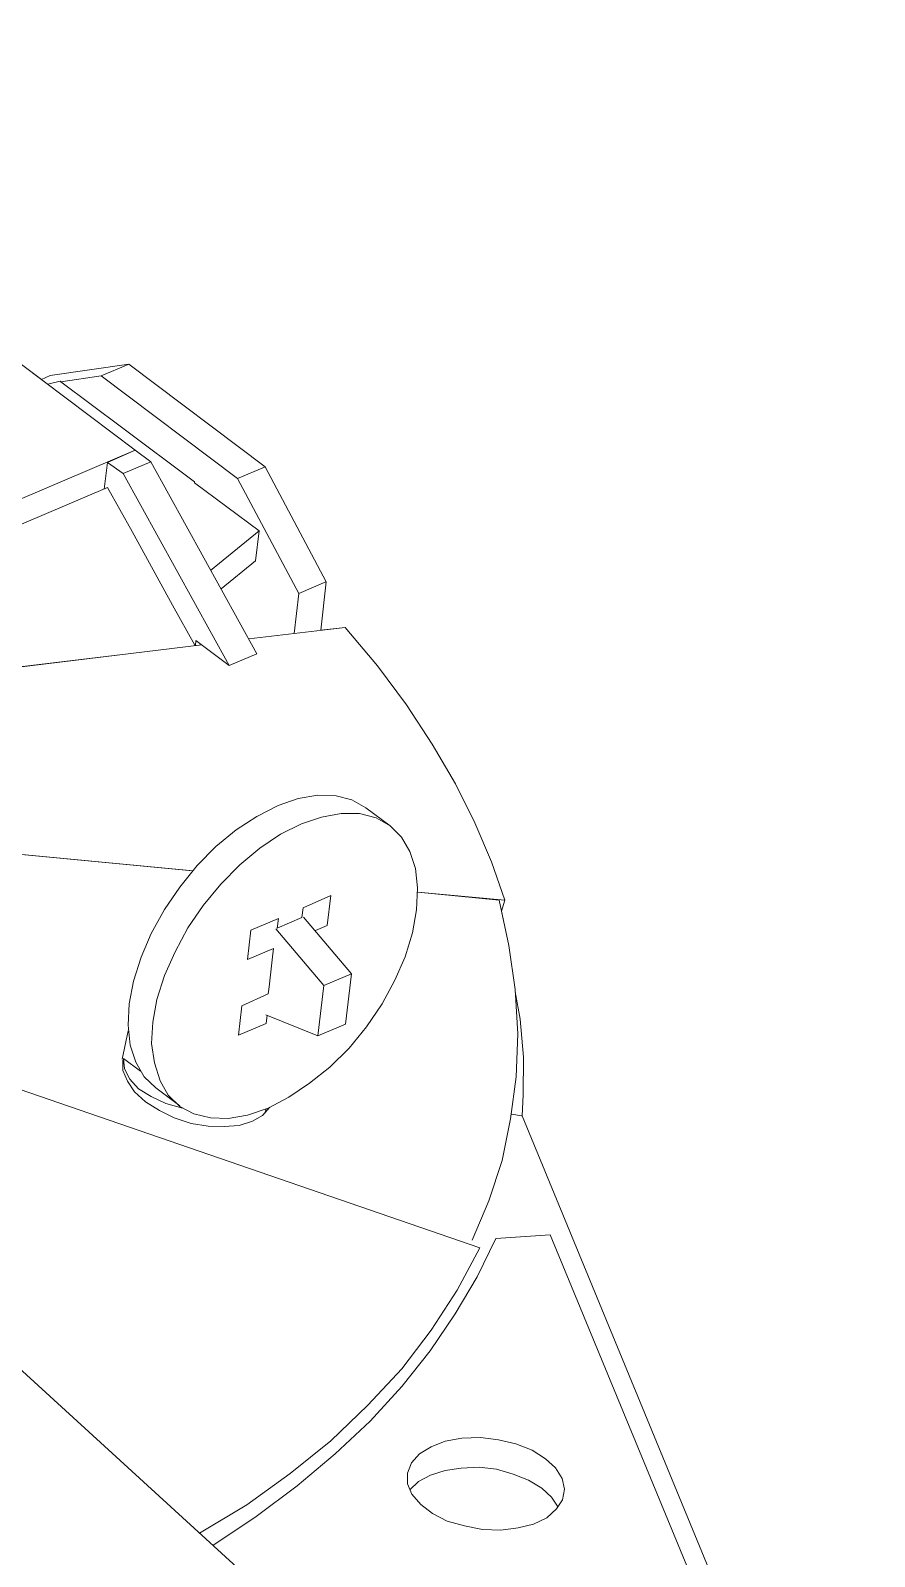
# Model space of a CAD drawing. Header units: millimetres. Extents: x -178 to 174, y -133 to 130.
# Drawn here: x 103.12 to 126.68, y -70.79 to -28.19 of the extents above; entities that cross this region are included whole.
import ezdxf

# ---------------------------------------------------------------- set-up
doc = ezdxf.new("R2010")
doc.units = ezdxf.units.MM
doc.header["$MEASUREMENT"] = 0
doc.layers.add('Layer 1', color=7, linetype='Continuous')

msp = doc.modelspace()

# ---------------------------------------------------------------- linework, layer by layer
at = {"layer": 'Layer 1', "lineweight": 9}
msp.add_open_spline([(111.2219, -44.9305), (111.2219, -44.9305), (111.9044, -44.8496), (111.9044, -44.8496), (111.9044, -44.8496), (111.9044, -44.8496), (112.8092, -45.9266), (112.8092, -45.9266), (112.8092, -45.9266), (112.8092, -45.9266), (113.6138, -47.0118), (113.6138, -47.0118), (113.6138, -47.0118), (113.6138, -47.0118), (114.338, -48.1074), (114.338, -48.1074), (114.338, -48.1074), (114.338, -48.1074), (114.9817, -49.2134), (114.9817, -49.2134), (114.9817, -49.2134), (114.9817, -49.2134), (115.5276, -50.3079), (115.5276, -50.3079), (115.5276, -50.3079), (115.5276, -50.3079), (115.9952, -51.3933), (115.9952, -51.3933), (115.9952, -51.3933), (115.9952, -51.3933), (116.3652, -52.4673), (116.3652, -52.4673), (116.3652, -52.4673), (116.3652, -52.4673), (116.2714, -52.7735), (116.2714, -52.7735), (116.2714, -52.7735), (116.2714, -52.7735), (116.4753, -53.7289), (116.4753, -53.7289), (116.4753, -53.7289), (116.4753, -53.7289), (116.6486, -54.9582), (116.6486, -54.9582), (116.6486, -54.9582), (116.6486, -54.9582), (116.6526, -55.0253), (116.6526, -55.0253), (116.6526, -55.0253), (116.6526, -55.0253), (116.7895, -55.7874), (116.7895, -55.7874), (116.7895, -55.7874), (116.7895, -55.7874), (116.8834, -56.8489), (116.8834, -56.8489), (116.8834, -56.8489), (116.8834, -56.8489), (116.8795, -57.8989), (116.8795, -57.8989), (116.8795, -57.8989), (116.8795, -57.8989), (116.85, -58.4901), (116.85, -58.4901), (116.85, -58.4901), (116.85, -58.4901), (126.6847, -82.3554), (126.6847, -82.3554), (126.6847, -82.3554), (126.6847, -82.3554), (126.5886, -83.1767), (126.5886, -83.1767), (126.5886, -83.1767), (126.5886, -83.1767), (125.5445, -83.6248), (125.5445, -83.6248), (125.5445, -83.6248), (125.5445, -83.6248), (125.3012, -85.7082), (125.3012, -85.7082), (125.3012, -85.7082), (125.3012, -85.7082), (126.0741, -87.5762), (126.0741, -87.5762), (126.0741, -87.5762), (126.0741, -87.5762), (125.978, -88.3975), (125.978, -88.3975), (125.978, -88.3975), (125.978, -88.3975), (122.7016, -89.8034), (122.7016, -89.8034), (122.7016, -89.8034), (122.7016, -89.8034), (122.6931, -89.8764), (122.6931, -89.8764), (122.6931, -89.8764), (122.6931, -89.8764), (121.9216, -90.2025), (121.9216, -90.2025), (121.9216, -90.2025), (121.9216, -90.2025), (112.9394, -83.4322), (112.9394, -83.4322), (112.9394, -83.4322), (112.9394, -83.4322), (111.6574, -83.4322), (111.6574, -83.4322), (111.6574, -83.4322), (111.6574, -83.4322), (112.0906, -83.7603), (112.0906, -83.7603), (112.0906, -83.7603), (112.0906, -83.7603), (113.4525, -83.9791), (113.4525, -83.9791), (113.4525, -83.9791), (113.4525, -83.9791), (116.1843, -86.0429), (116.1843, -86.0429), (116.1843, -86.0429), (116.1843, -86.0429), (116.0882, -86.8641), (116.0882, -86.8641), (116.0882, -86.8641), (116.0882, -86.8641), (115.9899, -87.7049), (115.9899, -87.7049), (115.9899, -87.7049), (115.9899, -87.7049), (115.2809, -88.0045), (115.2809, -88.0045), (115.2809, -88.0045), (115.2809, -88.0045), (114.8585, -91.6161), (114.8585, -91.6161), (114.8585, -91.6161), (114.8585, -91.6161), (115.5317, -92.1309), (115.5317, -92.1309), (115.5317, -92.1309), (115.5317, -92.1309), (115.4356, -92.9522), (115.4356, -92.9522), (115.4356, -92.9522), (115.4356, -92.9522), (114.6641, -93.2782), (114.6641, -93.2782), (114.6641, -93.2782), (114.6641, -93.2782), (114.6077, -93.2518), (114.6077, -93.2518), (114.6077, -93.2518), (114.6077, -93.2518), (111.5412, -94.5581), (111.5412, -94.5581), (111.5412, -94.5581), (111.5412, -94.5581), (81.5217, -85.3625), (81.5217, -85.3625), (81.5217, -85.3625), (81.5217, -85.3625), (80.2069, -85.3829), (80.2069, -85.3829), (80.2069, -85.3829), (80.2069, -85.3829), (78.8244, -85.3401), (78.8244, -85.3401), (78.8244, -85.3401), (78.8244, -85.3401), (77.4158, -85.3226), (77.4158, -85.3226), (77.4158, -85.3226), (77.4158, -85.3226), (77.7822, -85.597), (77.7822, -85.597), (77.7822, -85.597), (77.7822, -85.597), (77.1724, -86.4154), (77.1724, -86.4154), (77.1724, -86.4154), (77.1724, -86.4154), (76.8088, -86.135), (76.8088, -86.135), (76.8088, -86.135), (76.8088, -86.135), (76.1055, -87.0637), (76.1055, -87.0637), (76.1055, -87.0637), (76.1055, -87.0637), (75.2271, -87.4565), (75.2271, -87.4565), (75.2271, -87.4565), (75.2271, -87.4565), (75.2249, -87.476), (75.2249, -87.476), (75.2249, -87.476), (75.2249, -87.476), (74.4533, -87.802), (74.4533, -87.802), (74.4533, -87.802), (74.4533, -87.802), (74.432, -87.7941), (74.432, -87.7941), (74.432, -87.7941), (74.432, -87.7941), (73.5599, -88.1534), (73.5599, -88.1534), (73.5599, -88.1534), (73.5599, -88.1534), (73.0866, -87.8089), (73.0866, -87.8089), (73.0866, -87.8089), (73.0866, -87.8089), (70.5384, -87.0094), (70.5384, -87.0094), (70.5384, -87.0094), (70.5384, -87.0094), (70.1239, -87.1965), (70.1239, -87.1965), (70.1239, -87.1965), (70.1239, -87.1965), (69.5616, -87.4281), (69.5616, -87.4281), (69.5616, -87.4281), (69.5616, -87.4281), (68.2066, -87.1507), (68.2066, -87.1507), (68.2066, -87.1507), (68.2066, -87.1507), (67.8593, -86.8933), (67.8593, -86.8933), (67.8593, -86.8933), (67.8593, -86.8933), (67.6499, -87.1648), (67.6499, -87.1648), (67.6499, -87.1648), (67.6499, -87.1648), (65.4267, -85.4975), (65.4267, -85.4975), (65.4267, -85.4975), (65.4267, -85.4975), (57.8484, -79.8035), (57.8484, -79.8035), (57.8484, -79.8035), (57.8484, -79.8035), (56.1847, -79.1045), (56.1847, -79.1045), (56.1847, -79.1045), (56.1847, -79.1045), (54.5107, -78.3339), (54.5107, -78.3339), (54.5107, -78.3339), (54.5107, -78.3339), (52.8977, -77.5506), (52.8977, -77.5506), (52.8977, -77.5506), (52.8977, -77.5506), (52.3146, -77.6211), (52.3146, -77.6211), (52.3146, -77.6211), (52.3146, -77.6211), (51.8774, -77.2925), (51.8774, -77.2925), (51.8774, -77.2925), (51.8774, -77.2925), (51.192, -76.7808), (51.192, -76.7808), (51.192, -76.7808), (51.192, -76.7808), (51.0168, -76.8549), (51.0168, -76.8549), (51.0168, -76.8549), (51.0168, -76.8549), (48.9779, -77.1714), (48.9779, -77.1714), (48.9779, -77.1714), (48.9779, -77.1714), (45.0792, -74.2378), (45.0792, -74.2378), (45.0792, -74.2378), (45.0792, -74.2378), (43.3242, -70.9404), (43.3242, -70.9404), (43.3242, -70.9404), (43.3242, -70.9404), (43.401, -70.2832), (43.401, -70.2832), (43.401, -70.2832), (43.401, -70.2832), (43.2529, -70.3146), (43.2529, -70.3146), (43.2529, -70.3146), (43.2529, -70.3146), (42.0935, -69.0918), (42.0935, -69.0918), (42.0935, -69.0918), (42.0935, -69.0918), (41.1461, -67.871), (41.1461, -67.871), (41.1461, -67.871), (41.1461, -67.871), (40.2988, -66.6422), (40.2988, -66.6422), (40.2988, -66.6422), (40.2988, -66.6422), (39.5516, -65.4051), (39.5516, -65.4051), (39.5516, -65.4051), (39.5516, -65.4051), (38.9216, -64.1818), (38.9216, -64.1818), (38.9216, -64.1818), (38.9216, -64.1818), (38.3929, -62.9513), (38.3929, -62.9513), (38.3929, -62.9513), (38.3929, -62.9513), (38.0321, -61.7991), (38.0321, -61.7991), (38.0321, -61.7991), (38.0321, -61.7991), (37.7703, -60.6379), (37.7703, -60.6379), (37.7703, -60.6379), (37.7703, -60.6379), (37.6073, -59.4891), (37.6073, -59.4891), (37.6073, -59.4891), (37.6073, -59.4891), (37.5203, -58.3689), (37.5203, -58.3689), (37.5203, -58.3689), (37.5203, -58.3689), (37.5411, -57.6068), (37.5411, -57.6068), (37.5411, -57.6068), (37.5411, -57.6068), (37.4749, -57.5708), (37.4749, -57.5708), (37.4749, -57.5708), (37.4749, -57.5708), (34.295, -54.4239), (34.295, -54.4239), (34.295, -54.4239), (34.295, -54.4239), (34.5061, -53.6359), (34.5061, -53.6359), (34.5061, -53.6359), (34.5061, -53.6359), (34.6104, -53.2521), (34.6104, -53.2521), (34.6104, -53.2521), (34.6104, -53.2521), (34.6745, -52.7042), (34.6745, -52.7042), (34.6745, -52.7042), (34.6745, -52.7042), (34.9166, -51.8215), (34.9166, -51.8215), (34.9166, -51.8215), (34.9166, -51.8215), (35.2173, -50.9441), (35.2173, -50.9441), (35.2173, -50.9441), (35.2173, -50.9441), (35.4424, -50.3758), (35.4424, -50.3758), (35.4424, -50.3758), (35.4424, -50.3758), (35.7528, -49.755), (35.7528, -49.755), (35.7528, -49.755), (35.7528, -49.755), (35.8635, -48.8115), (35.8635, -48.8115), (35.8635, -48.8115), (35.8635, -48.8115), (35.1891, -48.3046), (35.1891, -48.3046), (35.1891, -48.3046), (35.1891, -48.3046), (35.2376, -47.542), (35.2376, -47.542), (35.2376, -47.542), (35.2376, -47.542), (35.2398, -46.6852), (35.2398, -46.6852), (35.2398, -46.6852), (35.2398, -46.6852), (35.6012, -45.4589), (35.6012, -45.4589), (35.6012, -45.4589), (35.6012, -45.4589), (36.08, -44.2464), (36.08, -44.2464), (36.08, -44.2464), (36.08, -44.2464), (36.6566, -43.0453), (36.6566, -43.0453), (36.6566, -43.0453), (36.6566, -43.0453), (37.3527, -41.8383), (37.3527, -41.8383), (37.3527, -41.8383), (37.3527, -41.8383), (38.142, -40.6819), (38.142, -40.6819), (38.142, -40.6819), (38.142, -40.6819), (39.051, -39.5197), (39.051, -39.5197), (39.051, -39.5197), (39.051, -39.5197), (40.0532, -38.408), (40.0532, -38.408), (40.0532, -38.408), (40.0532, -38.408), (40.2098, -38.455), (40.2098, -38.455), (40.2098, -38.455), (40.2098, -38.455), (41.271, -37.5113), (41.271, -37.5113), (41.271, -37.5113), (41.271, -37.5113), (42.4313, -36.5763), (42.4313, -36.5763), (42.4313, -36.5763), (42.4313, -36.5763), (43.6872, -35.6722), (43.6872, -35.6722), (43.6872, -35.6722), (43.6872, -35.6722), (45.0167, -34.8164), (45.0167, -34.8164), (45.0167, -34.8164), (45.0167, -34.8164), (46.4417, -33.9916), (46.4417, -33.9916), (46.4417, -33.9916), (46.4417, -33.9916), (47.9427, -33.1955), (47.9427, -33.1955), (47.9427, -33.1955), (47.9427, -33.1955), (49.5002, -32.4259), (49.5002, -32.4259), (49.5002, -32.4259), (49.5002, -32.4259), (49.4996, -32.3773), (49.4996, -32.3773), (49.4996, -32.3773), (49.4996, -32.3773), (51.099, -31.7517), (51.099, -31.7517), (51.099, -31.7517), (51.099, -31.7517), (52.7525, -31.1721), (52.7525, -31.1721), (52.7525, -31.1721), (52.7525, -31.1721), (54.4601, -30.6384), (54.4601, -30.6384), (54.4601, -30.6384), (54.4601, -30.6384), (56.2217, -30.1507), (56.2217, -30.1507), (56.2217, -30.1507), (56.2217, -30.1507), (58.0375, -29.709), (58.0375, -29.709), (58.0375, -29.709), (58.0375, -29.709), (59.8901, -29.2914), (59.8901, -29.2914), (59.8901, -29.2914), (59.8901, -29.2914), (61.814, -28.9416), (61.814, -28.9416), (61.814, -28.9416), (61.814, -28.9416), (61.8486, -28.9808), (61.8486, -28.9808), (61.8486, -28.9808), (61.8486, -28.9808), (61.8518, -28.7875), (61.8518, -28.7875), (61.8518, -28.7875), (61.8518, -28.7875), (63.9817, -28.541), (63.9817, -28.541), (63.9817, -28.541), (63.9817, -28.541), (66.1611, -28.3797), (66.1611, -28.3797), (66.1611, -28.3797), (66.1611, -28.3797), (68.3577, -28.2402), (68.3577, -28.2402), (68.3577, -28.2402), (68.3577, -28.2402), (70.6038, -28.1858), (70.6038, -28.1858), (70.6038, -28.1858), (70.6038, -28.1858), (72.8431, -28.19), (72.8431, -28.19), (72.8431, -28.19), (72.8431, -28.19), (75.1169, -28.2379), (75.1169, -28.2379), (75.1169, -28.2379), (75.1169, -28.2379), (77.4035, -28.3468), (77.4035, -28.3468), (77.4035, -28.3468), (77.4035, -28.3468), (81.0082, -30.391), (81.0082, -30.391), (81.0082, -30.391), (81.0082, -30.391), (80.9771, -30.8263), (80.9771, -30.8263), (80.9771, -30.8263), (80.9771, -30.8263), (80.9786, -30.8263), (80.9786, -30.8263), (80.9786, -30.8263), (80.9786, -30.8263), (82.5556, -31.0702), (82.5556, -31.0702), (82.5556, -31.0702), (82.5556, -31.0702), (84.1498, -31.336), (84.1498, -31.336), (84.1498, -31.336), (84.1498, -31.336), (86.2214, -31.7567), (86.2214, -31.7567), (86.2214, -31.7567), (86.8952, -31.8906), (87.561, -32.0418), (88.2322, -32.1901), (88.2322, -32.1901), (88.2322, -32.1901), (89.7345, -32.564), (89.7345, -32.564), (89.7345, -32.564), (89.7345, -32.564), (91.2345, -32.9575), (91.2345, -32.9575), (91.2345, -32.9575), (91.2345, -32.9575), (91.2472, -33.0184), (91.2472, -33.0184), (91.2472, -33.0184), (91.2472, -33.0184), (93.1373, -33.6359), (93.1373, -33.6359), (93.1373, -33.6359), (93.1373, -33.6359), (94.9836, -34.288), (94.9836, -34.288), (94.9836, -34.288), (94.9836, -34.288), (96.7668, -34.9722), (96.7668, -34.9722), (96.7668, -34.9722), (96.7668, -34.9722), (98.5235, -35.7129), (98.5235, -35.7129), (98.5235, -35.7129), (98.5235, -35.7129), (100.1998, -36.4639), (100.1998, -36.4639), (100.1998, -36.4639), (100.1998, -36.4639), (101.8741, -37.2853), (101.8741, -37.2853), (101.8741, -37.2853), (101.8741, -37.2853), (102.4154, -37.1789), (102.4154, -37.1789), (102.4154, -37.1789), (102.4154, -37.1789), (102.8172, -37.4935), (102.8172, -37.4935), (102.8172, -37.4935), (102.8172, -37.4935), (102.8354, -37.4857), (102.8354, -37.4857), (102.8354, -37.4857), (102.8354, -37.4857), (103.4225, -37.9283), (103.4225, -37.9283), (103.4225, -37.9283), (103.4225, -37.9283), (103.6683, -37.821), (103.6683, -37.821), (103.6683, -37.821), (103.6683, -37.821), (105.8659, -37.5032), (105.8659, -37.5032), (105.8659, -37.5032), (105.8659, -37.5032), (109.6736, -40.3668), (109.6736, -40.3668), (109.6736, -40.3668), (109.6736, -40.3668), (111.3791, -43.5791), (111.3791, -43.5791), (111.3791, -43.5791), (111.3791, -43.5791), (111.2219, -44.9305), (111.2219, -44.9305)], degree=3, knots=[0, 0, 0, 0, 0.0064516, 0.0064516, 0.0064516, 0.0064516, 0.0129032, 0.0129032, 0.0129032, 0.0129032, 0.0193548, 0.0193548, 0.0193548, 0.0193548, 0.0258065, 0.0258065, 0.0258065, 0.0258065, 0.0322581, 0.0322581, 0.0322581, 0.0322581, 0.0387097, 0.0387097, 0.0387097, 0.0387097, 0.0451613, 0.0451613, 0.0451613, 0.0451613, 0.0516129, 0.0516129, 0.0516129, 0.0516129, 0.0580645, 0.0580645, 0.0580645, 0.0580645, 0.0645161, 0.0645161, 0.0645161, 0.0645161, 0.0709677, 0.0709677, 0.0709677, 0.0709677, 0.0774194, 0.0774194, 0.0774194, 0.0774194, 0.083871, 0.083871, 0.083871, 0.083871, 0.0903226, 0.0903226, 0.0903226, 0.0903226, 0.0967742, 0.0967742, 0.0967742, 0.0967742, 0.1032258, 0.1032258, 0.1032258, 0.1032258, 0.1096774, 0.1096774, 0.1096774, 0.1096774, 0.116129, 0.116129, 0.116129, 0.116129, 0.1225806, 0.1225806, 0.1225806, 0.1225806, 0.1290323, 0.1290323, 0.1290323, 0.1290323, 0.1354839, 0.1354839, 0.1354839, 0.1354839, 0.1419355, 0.1419355, 0.1419355, 0.1419355, 0.1483871, 0.1483871, 0.1483871, 0.1483871, 0.1548387, 0.1548387, 0.1548387, 0.1548387, 0.1612903, 0.1612903, 0.1612903, 0.1612903, 0.1677419, 0.1677419, 0.1677419, 0.1677419, 0.1741935, 0.1741935, 0.1741935, 0.1741935, 0.1806452, 0.1806452, 0.1806452, 0.1806452, 0.1870968, 0.1870968, 0.1870968, 0.1870968, 0.1935484, 0.1935484, 0.1935484, 0.1935484, 0.2, 0.2, 0.2, 0.2, 0.2064516, 0.2064516, 0.2064516, 0.2064516, 0.2129032, 0.2129032, 0.2129032, 0.2129032, 0.2193548, 0.2193548, 0.2193548, 0.2193548, 0.2258065, 0.2258065, 0.2258065, 0.2258065, 0.2322581, 0.2322581, 0.2322581, 0.2322581, 0.2387097, 0.2387097, 0.2387097, 0.2387097, 0.2451613, 0.2451613, 0.2451613, 0.2451613, 0.2516129, 0.2516129, 0.2516129, 0.2516129, 0.2580645, 0.2580645, 0.2580645, 0.2580645, 0.2645161, 0.2645161, 0.2645161, 0.2645161, 0.2709677, 0.2709677, 0.2709677, 0.2709677, 0.2774194, 0.2774194, 0.2774194, 0.2774194, 0.283871, 0.283871, 0.283871, 0.283871, 0.2903226, 0.2903226, 0.2903226, 0.2903226, 0.2967742, 0.2967742, 0.2967742, 0.2967742, 0.3032258, 0.3032258, 0.3032258, 0.3032258, 0.3096774, 0.3096774, 0.3096774, 0.3096774, 0.316129, 0.316129, 0.316129, 0.316129, 0.3225806, 0.3225806, 0.3225806, 0.3225806, 0.3290323, 0.3290323, 0.3290323, 0.3290323, 0.3354839, 0.3354839, 0.3354839, 0.3354839, 0.3419355, 0.3419355, 0.3419355, 0.3419355, 0.3483871, 0.3483871, 0.3483871, 0.3483871, 0.3548387, 0.3548387, 0.3548387, 0.3548387, 0.3612903, 0.3612903, 0.3612903, 0.3612903, 0.3677419, 0.3677419, 0.3677419, 0.3677419, 0.3741935, 0.3741935, 0.3741935, 0.3741935, 0.3806452, 0.3806452, 0.3806452, 0.3806452, 0.3870968, 0.3870968, 0.3870968, 0.3870968, 0.3935484, 0.3935484, 0.3935484, 0.3935484, 0.4, 0.4, 0.4, 0.4, 0.4064516, 0.4064516, 0.4064516, 0.4064516, 0.4129032, 0.4129032, 0.4129032, 0.4129032, 0.4193548, 0.4193548, 0.4193548, 0.4193548, 0.4258065, 0.4258065, 0.4258065, 0.4258065, 0.4322581, 0.4322581, 0.4322581, 0.4322581, 0.4387097, 0.4387097, 0.4387097, 0.4387097, 0.4451613, 0.4451613, 0.4451613, 0.4451613, 0.4516129, 0.4516129, 0.4516129, 0.4516129, 0.4580645, 0.4580645, 0.4580645, 0.4580645, 0.4645161, 0.4645161, 0.4645161, 0.4645161, 0.4709677, 0.4709677, 0.4709677, 0.4709677, 0.4774194, 0.4774194, 0.4774194, 0.4774194, 0.483871, 0.483871, 0.483871, 0.483871, 0.4903226, 0.4903226, 0.4903226, 0.4903226, 0.4967742, 0.4967742, 0.4967742, 0.4967742, 0.5032258, 0.5032258, 0.5032258, 0.5032258, 0.5096774, 0.5096774, 0.5096774, 0.5096774, 0.516129, 0.516129, 0.516129, 0.516129, 0.5225806, 0.5225806, 0.5225806, 0.5225806, 0.5290323, 0.5290323, 0.5290323, 0.5290323, 0.5354839, 0.5354839, 0.5354839, 0.5354839, 0.5419355, 0.5419355, 0.5419355, 0.5419355, 0.5483871, 0.5483871, 0.5483871, 0.5483871, 0.5548387, 0.5548387, 0.5548387, 0.5548387, 0.5612903, 0.5612903, 0.5612903, 0.5612903, 0.5677419, 0.5677419, 0.5677419, 0.5677419, 0.5741935, 0.5741935, 0.5741935, 0.5741935, 0.5806452, 0.5806452, 0.5806452, 0.5806452, 0.5870968, 0.5870968, 0.5870968, 0.5870968, 0.5935484, 0.5935484, 0.5935484, 0.5935484, 0.6, 0.6, 0.6, 0.6, 0.6064516, 0.6064516, 0.6064516, 0.6064516, 0.6129032, 0.6129032, 0.6129032, 0.6129032, 0.6193548, 0.6193548, 0.6193548, 0.6193548, 0.6258065, 0.6258065, 0.6258065, 0.6258065, 0.6322581, 0.6322581, 0.6322581, 0.6322581, 0.6387097, 0.6387097, 0.6387097, 0.6387097, 0.6451613, 0.6451613, 0.6451613, 0.6451613, 0.6516129, 0.6516129, 0.6516129, 0.6516129, 0.6580645, 0.6580645, 0.6580645, 0.6580645, 0.6645161, 0.6645161, 0.6645161, 0.6645161, 0.6709677, 0.6709677, 0.6709677, 0.6709677, 0.6774194, 0.6774194, 0.6774194, 0.6774194, 0.683871, 0.683871, 0.683871, 0.683871, 0.6903226, 0.6903226, 0.6903226, 0.6903226, 0.6967742, 0.6967742, 0.6967742, 0.6967742, 0.7032258, 0.7032258, 0.7032258, 0.7032258, 0.7096774, 0.7096774, 0.7096774, 0.7096774, 0.716129, 0.716129, 0.716129, 0.716129, 0.7225806, 0.7225806, 0.7225806, 0.7225806, 0.7290323, 0.7290323, 0.7290323, 0.7290323, 0.7354839, 0.7354839, 0.7354839, 0.7354839, 0.7419355, 0.7419355, 0.7419355, 0.7419355, 0.7483871, 0.7483871, 0.7483871, 0.7483871, 0.7548387, 0.7548387, 0.7548387, 0.7548387, 0.7612903, 0.7612903, 0.7612903, 0.7612903, 0.7677419, 0.7677419, 0.7677419, 0.7677419, 0.7741935, 0.7741935, 0.7741935, 0.7741935, 0.7806452, 0.7806452, 0.7806452, 0.7806452, 0.7870968, 0.7870968, 0.7870968, 0.7870968, 0.7935484, 0.7935484, 0.7935484, 0.7935484, 0.8, 0.8, 0.8, 0.8, 0.8064516, 0.8064516, 0.8064516, 0.8064516, 0.8129032, 0.8129032, 0.8129032, 0.8129032, 0.8193548, 0.8193548, 0.8193548, 0.8193548, 0.8258065, 0.8258065, 0.8258065, 0.8258065, 0.8322581, 0.8322581, 0.8322581, 0.8322581, 0.8387097, 0.8387097, 0.8387097, 0.8387097, 0.8451613, 0.8451613, 0.8451613, 0.8451613, 0.8516129, 0.8516129, 0.8516129, 0.8516129, 0.8580645, 0.8580645, 0.8580645, 0.8580645, 0.8645161, 0.8645161, 0.8645161, 0.8645161, 0.8709677, 0.8709677, 0.8709677, 0.8709677, 0.8774194, 0.8774194, 0.8774194, 0.8774194, 0.883871, 0.883871, 0.883871, 0.883871, 0.8903226, 0.8903226, 0.8903226, 0.8903226, 0.8967742, 0.8967742, 0.8967742, 0.8967742, 0.9032258, 0.9032258, 0.9032258, 0.9032258, 0.9096774, 0.9096774, 0.9096774, 0.9096774, 0.916129, 0.916129, 0.916129, 0.916129, 0.9225806, 0.9225806, 0.9225806, 0.9225806, 0.9290323, 0.9290323, 0.9290323, 0.9290323, 0.9354839, 0.9354839, 0.9354839, 0.9354839, 0.9419355, 0.9419355, 0.9419355, 0.9419355, 0.9483871, 0.9483871, 0.9483871, 0.9483871, 0.9548387, 0.9548387, 0.9548387, 0.9548387, 0.9612903, 0.9612903, 0.9612903, 0.9612903, 0.9677419, 0.9677419, 0.9677419, 0.9677419, 0.9741935, 0.9741935, 0.9741935, 0.9741935, 0.9806452, 0.9806452, 0.9806452, 0.9806452, 0.9870968, 0.9870968, 0.9870968, 0.9870968, 1, 1, 1, 1], dxfattribs=at)
at = {"layer": 'Layer 1', "color": 5, "lineweight": 9}
for points, knots in [([(86.0622, -44.6416), (86.0622, -44.6416), (102.8354, -37.4857), (102.8354, -37.4857), (102.8354, -37.4857), (102.8354, -37.4857), (106.0412, -39.9023), (106.0412, -39.9023), (106.0412, -39.9023), (106.0412, -39.9023), (106.0389, -39.9218), (106.0389, -39.9218)], [0, 0, 0, 0, 0.25, 0.25, 0.25, 0.25, 0.5, 0.5, 0.5, 0.5, 1, 1, 1, 1]), ([(111.2219, -44.9305), (111.2219, -44.9305), (111.3791, -43.5791), (111.3791, -43.5791), (111.3791, -43.5791), (111.3791, -43.5791), (109.6736, -40.3668), (109.6736, -40.3668), (109.6736, -40.3668), (109.6736, -40.3668), (105.8659, -37.5032), (105.8659, -37.5032), (105.8659, -37.5032), (105.8659, -37.5032), (103.6683, -37.821), (103.6683, -37.821), (103.6683, -37.821), (103.6683, -37.821), (103.4225, -37.9283), (103.4225, -37.9283)], [0, 0, 0, 0, 0.1666667, 0.1666667, 0.1666667, 0.1666667, 0.3333333, 0.3333333, 0.3333333, 0.3333333, 0.5, 0.5, 0.5, 0.5, 0.6666667, 0.6666667, 0.6666667, 0.6666667, 1, 1, 1, 1]), ([(103.9651, -37.9945), (103.9651, -37.9945), (105.0944, -37.8292), (105.0944, -37.8292), (105.0944, -37.8292), (105.0944, -37.8292), (105.8464, -37.5115), (105.8464, -37.5115)], [0, 0, 0, 0, 0.3333333, 0.3333333, 0.3333333, 0.3333333, 1, 1, 1, 1]), ([(103.601, -38.0629), (103.601, -38.0629), (103.9479, -37.9727), (103.9479, -37.9727), (103.9479, -37.9727), (103.9479, -37.9727), (103.9651, -37.9945), (103.9651, -37.9945)], [0, 0, 0, 0, 0.3333333, 0.3333333, 0.3333333, 0.3333333, 1, 1, 1, 1]), ([(103.9651, -37.9945), (103.9651, -37.9945), (105.6601, -39.2631), (105.6601, -39.2631), (105.6601, -39.2631), (105.6601, -39.2631), (107.7015, -40.7902), (107.7015, -40.7902)], [0, 0, 0, 0, 0.3333333, 0.3333333, 0.3333333, 0.3333333, 1, 1, 1, 1]), ([(109.4391, -45.5919), (109.4391, -45.5919), (106.4785, -40.2309), (106.4785, -40.2309), (106.4785, -40.2309), (106.4785, -40.2309), (106.0412, -39.9023), (106.0412, -39.9023)], [0, 0, 0, 0, 0.3333333, 0.3333333, 0.3333333, 0.3333333, 1, 1, 1, 1]), ([(105.1805, -40.9909), (105.1805, -40.9909), (105.2674, -40.2478), (105.2674, -40.2478), (105.2674, -40.2478), (105.2674, -40.2478), (105.707, -40.5569), (105.707, -40.5569), (105.707, -40.5569), (105.707, -40.5569), (108.6676, -45.9179), (108.6676, -45.9179), (108.6676, -45.9179), (108.6676, -45.9179), (107.7389, -45.2147), (107.7389, -45.2147), (107.7389, -45.2147), (107.7389, -45.2147), (107.7229, -45.3516), (107.7229, -45.3516)], [0, 0, 0, 0, 0.1666667, 0.1666667, 0.1666667, 0.1666667, 0.3333333, 0.3333333, 0.3333333, 0.3333333, 0.5, 0.5, 0.5, 0.5, 0.6666667, 0.6666667, 0.6666667, 0.6666667, 1, 1, 1, 1]), ([(111.367, -43.5823), (111.367, -43.5823), (110.6076, -43.905), (110.6076, -43.905), (110.6076, -43.905), (110.6076, -43.905), (108.9021, -40.6928), (108.9021, -40.6928), (108.9021, -40.6928), (108.9021, -40.6928), (109.6557, -40.3777), (109.6557, -40.3777)], [0, 0, 0, 0, 0.25, 0.25, 0.25, 0.25, 0.5, 0.5, 0.5, 0.5, 1, 1, 1, 1]), ([(107.6992, -40.8097), (107.6992, -40.8097), (109.5046, -42.1507), (109.5046, -42.1507), (109.5046, -42.1507), (109.5046, -42.1507), (109.4063, -42.9915), (109.4063, -42.9915)], [0, 0, 0, 0, 0.3333333, 0.3333333, 0.3333333, 0.3333333, 1, 1, 1, 1]), ([(89.8458, -47.542), (89.8458, -47.542), (89.8699, -47.5052), (89.8699, -47.5052), (89.8699, -47.5052), (89.8699, -47.5052), (105.2656, -40.9414), (105.2656, -40.9414)], [0, 0, 0, 0, 0.3333333, 0.3333333, 0.3333333, 0.3333333, 1, 1, 1, 1]), ([(116.2714, -52.7735), (116.2714, -52.7735), (116.3652, -52.4673), (116.3652, -52.4673), (116.3652, -52.4673), (116.3652, -52.4673), (115.9952, -51.3933), (115.9952, -51.3933), (115.9952, -51.3933), (115.9952, -51.3933), (115.5276, -50.3079), (115.5276, -50.3079), (115.5276, -50.3079), (115.5276, -50.3079), (114.9817, -49.2134), (114.9817, -49.2134), (114.9817, -49.2134), (114.9817, -49.2134), (114.338, -48.1074), (114.338, -48.1074), (114.338, -48.1074), (114.338, -48.1074), (113.6138, -47.0118), (113.6138, -47.0118), (113.6138, -47.0118), (113.6138, -47.0118), (112.8092, -45.9266), (112.8092, -45.9266), (112.8092, -45.9266), (112.8092, -45.9266), (111.9044, -44.8496), (111.9044, -44.8496), (111.9044, -44.8496), (111.9044, -44.8496), (109.2111, -45.1688), (109.2111, -45.1688)], [0, 0, 0, 0, 0.1, 0.1, 0.1, 0.1, 0.2, 0.2, 0.2, 0.2, 0.3, 0.3, 0.3, 0.3, 0.4, 0.4, 0.4, 0.4, 0.5, 0.5, 0.5, 0.5, 0.6, 0.6, 0.6, 0.6, 0.7, 0.7, 0.7, 0.7, 0.8, 0.8, 0.8, 0.8, 1, 1, 1, 1]), ([(106.6145, -57.7092), (106.6145, -57.7092), (106.2946, -57.3943), (106.2946, -57.3943), (106.2946, -57.3943), (106.2946, -57.3943), (106.0643, -56.9907), (106.0643, -56.9907), (106.0643, -56.9907), (106.0643, -56.9907), (105.9018, -56.5159), (105.9018, -56.5159), (105.9018, -56.5159), (105.9018, -56.5159), (105.8485, -55.9547), (105.8485, -55.9547), (105.8485, -55.9547), (105.8485, -55.9547), (105.878, -55.3635), (105.878, -55.3635), (105.878, -55.3635), (105.878, -55.3635), (105.9926, -54.7228), (105.9926, -54.7228), (105.9926, -54.7228), (105.9926, -54.7228), (106.2095, -54.0544), (106.2095, -54.0544), (106.2095, -54.0544), (106.2095, -54.0544), (106.4851, -53.3929), (106.4851, -53.3929), (106.4851, -53.3929), (106.4851, -53.3929), (106.8607, -52.7233), (106.8607, -52.7233), (106.8607, -52.7233), (106.8607, -52.7233), (107.2904, -52.0996), (107.2904, -52.0996), (107.2904, -52.0996), (107.2904, -52.0996), (107.7766, -51.5024), (107.7766, -51.5024), (107.7766, -51.5024), (107.7766, -51.5024), (108.2949, -50.9684), (108.2949, -50.9684), (108.2949, -50.9684), (108.2949, -50.9684), (108.865, -50.4999), (108.865, -50.4999), (108.865, -50.4999), (108.865, -50.4999), (109.4433, -50.1315), (109.4433, -50.1315), (109.4433, -50.1315), (109.4433, -50.1315), (110.0342, -49.824), (110.0342, -49.824), (110.0342, -49.824), (110.0342, -49.824), (110.5919, -49.6315), (110.5919, -49.6315), (110.5919, -49.6315), (110.5919, -49.6315), (111.1382, -49.5368), (111.1382, -49.5368), (111.1382, -49.5368), (111.1382, -49.5368), (111.6511, -49.5572), (111.6511, -49.5572), (111.6511, -49.5572), (111.6511, -49.5572), (112.094, -49.6685), (112.094, -49.6685), (112.094, -49.6685), (112.094, -49.6685), (112.4841, -49.8925), (112.4841, -49.8925)], [0, 0, 0, 0, 0.047619, 0.047619, 0.047619, 0.047619, 0.0952381, 0.0952381, 0.0952381, 0.0952381, 0.1428571, 0.1428571, 0.1428571, 0.1428571, 0.1904762, 0.1904762, 0.1904762, 0.1904762, 0.2380952, 0.2380952, 0.2380952, 0.2380952, 0.2857143, 0.2857143, 0.2857143, 0.2857143, 0.3333333, 0.3333333, 0.3333333, 0.3333333, 0.3809524, 0.3809524, 0.3809524, 0.3809524, 0.4285714, 0.4285714, 0.4285714, 0.4285714, 0.4761905, 0.4761905, 0.4761905, 0.4761905, 0.5238095, 0.5238095, 0.5238095, 0.5238095, 0.5714286, 0.5714286, 0.5714286, 0.5714286, 0.6190476, 0.6190476, 0.6190476, 0.6190476, 0.6666667, 0.6666667, 0.6666667, 0.6666667, 0.7142857, 0.7142857, 0.7142857, 0.7142857, 0.7619048, 0.7619048, 0.7619048, 0.7619048, 0.8095238, 0.8095238, 0.8095238, 0.8095238, 0.8571429, 0.8571429, 0.8571429, 0.8571429, 0.9047619, 0.9047619, 0.9047619, 0.9047619, 1, 1, 1, 1]), ([(109.7593, -58.2753), (109.7593, -58.2753), (110.3308, -57.9655), (110.3308, -57.9655), (110.3308, -57.9655), (110.3308, -57.9655), (110.9113, -57.5775), (110.9113, -57.5775), (110.9113, -57.5775), (110.9113, -57.5775), (111.4791, -57.1286), (111.4791, -57.1286), (111.4791, -57.1286), (111.4791, -57.1286), (112.017, -56.5968), (112.017, -56.5968), (112.017, -56.5968), (112.017, -56.5968), (112.5032, -55.9996), (112.5032, -55.9996), (112.5032, -55.9996), (112.5032, -55.9996), (112.9352, -55.3564), (112.9352, -55.3564), (112.9352, -55.3564), (112.9352, -55.3564), (113.2889, -54.704), (113.2889, -54.704), (113.2889, -54.704), (113.2889, -54.704), (113.5841, -54.0448), (113.5841, -54.0448), (113.5841, -54.0448), (113.5841, -54.0448), (113.7814, -53.3742), (113.7814, -53.3742), (113.7814, -53.3742), (113.7814, -53.3742), (113.896, -52.7335), (113.896, -52.7335), (113.896, -52.7335), (113.896, -52.7335), (113.9278, -52.1227), (113.9278, -52.1227), (113.9278, -52.1227), (113.9278, -52.1227), (113.8722, -51.5811), (113.8722, -51.5811), (113.8722, -51.5811), (113.8722, -51.5811), (113.7098, -51.1062), (113.7098, -51.1062), (113.7098, -51.1062), (113.7098, -51.1062), (113.4795, -50.7026), (113.4795, -50.7026), (113.4795, -50.7026), (113.4795, -50.7026), (113.1595, -50.3877), (113.1595, -50.3877), (113.1595, -50.3877), (113.1595, -50.3877), (112.7695, -50.1637), (112.7695, -50.1637), (112.7695, -50.1637), (112.7695, -50.1637), (112.307, -50.0502), (112.307, -50.0502), (112.307, -50.0502), (112.307, -50.0502), (111.7918, -50.0494), (111.7918, -50.0494), (111.7918, -50.0494), (111.7918, -50.0494), (111.2456, -50.144), (111.2456, -50.144), (111.2456, -50.144), (111.2456, -50.144), (110.6879, -50.3365), (110.6879, -50.3365), (110.6879, -50.3365), (110.6879, -50.3365), (110.0992, -50.6244), (110.0992, -50.6244), (110.0992, -50.6244), (110.0992, -50.6244), (109.5186, -51.0124), (109.5186, -51.0124), (109.5186, -51.0124), (109.5186, -51.0124), (108.9681, -51.4832), (108.9681, -51.4832), (108.9681, -51.4832), (108.9681, -51.4832), (108.4302, -52.0149), (108.4302, -52.0149), (108.4302, -52.0149), (108.4302, -52.0149), (107.9441, -52.6121), (107.9441, -52.6121), (107.9441, -52.6121), (107.9441, -52.6121), (107.5144, -53.2358), (107.5144, -53.2358), (107.5144, -53.2358), (107.5144, -53.2358), (107.1583, -53.9077), (107.1583, -53.9077), (107.1583, -53.9077), (107.1583, -53.9077), (106.8631, -54.5669), (106.8631, -54.5669), (106.8631, -54.5669), (106.8631, -54.5669), (106.6462, -55.2353), (106.6462, -55.2353), (106.6462, -55.2353), (106.6462, -55.2353), (106.5316, -55.876), (106.5316, -55.876), (106.5316, -55.876), (106.5316, -55.876), (106.5021, -56.4672), (106.5021, -56.4672), (106.5021, -56.4672), (106.5021, -56.4672), (106.5772, -57.0111), (106.5772, -57.0111), (106.5772, -57.0111), (106.5772, -57.0111), (106.7375, -57.5055), (106.7375, -57.5055), (106.7375, -57.5055), (106.7375, -57.5055), (106.9678, -57.9091), (106.9678, -57.9091), (106.9678, -57.9091), (106.9678, -57.9091), (107.2877, -58.224), (107.2877, -58.224), (107.2877, -58.224), (107.2877, -58.224), (107.68, -58.4285), (107.68, -58.4285), (107.68, -58.4285), (107.68, -58.4285), (108.1424, -58.542), (108.1424, -58.542), (108.1424, -58.542), (108.1424, -58.542), (108.6359, -58.5601), (108.6359, -58.5601), (108.6359, -58.5601), (108.6359, -58.5601), (109.1821, -58.4654), (109.1821, -58.4654), (109.1821, -58.4654), (109.1821, -58.4654), (109.7593, -58.2753), (109.7593, -58.2753)], [0, 0, 0, 0, 0.0243902, 0.0243902, 0.0243902, 0.0243902, 0.0487805, 0.0487805, 0.0487805, 0.0487805, 0.0731707, 0.0731707, 0.0731707, 0.0731707, 0.097561, 0.097561, 0.097561, 0.097561, 0.1219512, 0.1219512, 0.1219512, 0.1219512, 0.1463415, 0.1463415, 0.1463415, 0.1463415, 0.1707317, 0.1707317, 0.1707317, 0.1707317, 0.195122, 0.195122, 0.195122, 0.195122, 0.2195122, 0.2195122, 0.2195122, 0.2195122, 0.2439024, 0.2439024, 0.2439024, 0.2439024, 0.2682927, 0.2682927, 0.2682927, 0.2682927, 0.2926829, 0.2926829, 0.2926829, 0.2926829, 0.3170732, 0.3170732, 0.3170732, 0.3170732, 0.3414634, 0.3414634, 0.3414634, 0.3414634, 0.3658537, 0.3658537, 0.3658537, 0.3658537, 0.3902439, 0.3902439, 0.3902439, 0.3902439, 0.4146341, 0.4146341, 0.4146341, 0.4146341, 0.4390244, 0.4390244, 0.4390244, 0.4390244, 0.4634146, 0.4634146, 0.4634146, 0.4634146, 0.4878049, 0.4878049, 0.4878049, 0.4878049, 0.5121951, 0.5121951, 0.5121951, 0.5121951, 0.5365854, 0.5365854, 0.5365854, 0.5365854, 0.5609756, 0.5609756, 0.5609756, 0.5609756, 0.5853659, 0.5853659, 0.5853659, 0.5853659, 0.6097561, 0.6097561, 0.6097561, 0.6097561, 0.6341463, 0.6341463, 0.6341463, 0.6341463, 0.6585366, 0.6585366, 0.6585366, 0.6585366, 0.6829268, 0.6829268, 0.6829268, 0.6829268, 0.7073171, 0.7073171, 0.7073171, 0.7073171, 0.7317073, 0.7317073, 0.7317073, 0.7317073, 0.7560976, 0.7560976, 0.7560976, 0.7560976, 0.7804878, 0.7804878, 0.7804878, 0.7804878, 0.804878, 0.804878, 0.804878, 0.804878, 0.8292683, 0.8292683, 0.8292683, 0.8292683, 0.8536585, 0.8536585, 0.8536585, 0.8536585, 0.8780488, 0.8780488, 0.8780488, 0.8780488, 0.902439, 0.902439, 0.902439, 0.902439, 0.9268293, 0.9268293, 0.9268293, 0.9268293, 0.9512195, 0.9512195, 0.9512195, 0.9512195, 1, 1, 1, 1]), ([(111.5047, -52.3348), (111.5047, -52.3348), (111.5047, -52.3348), (111.5047, -52.3348), (111.5047, -52.3348), (111.5047, -52.3348), (111.5047, -52.3348), (111.5047, -52.3348), (111.5047, -52.3348), (111.5047, -52.3348), (110.7309, -52.6804), (110.7309, -52.6804), (110.7309, -52.6804), (110.7309, -52.6804), (110.7309, -52.6804), (110.7309, -52.6804)], [0, 0, 0, 0, 0.2, 0.2, 0.2, 0.2, 0.4, 0.4, 0.4, 0.4, 0.6, 0.6, 0.6, 0.6, 1, 1, 1, 1]), ([(110.7309, -52.6804), (110.7309, -52.6804), (111.5047, -52.3348), (111.5047, -52.3348), (111.5047, -52.3348), (111.5047, -52.3348), (111.4063, -53.1757), (111.4063, -53.1757)], [0, 0, 0, 0, 0.3333333, 0.3333333, 0.3333333, 0.3333333, 1, 1, 1, 1]), ([(110.7309, -52.6804), (110.7309, -52.6804), (110.7309, -52.6804), (110.7309, -52.6804), (110.7309, -52.6804), (110.7309, -52.6804), (110.6989, -52.9542), (110.6989, -52.9542)], [0, 0, 0, 0, 0.3333333, 0.3333333, 0.3333333, 0.3333333, 1, 1, 1, 1]), ([(115.4538, -61.9541), (115.4538, -61.9541), (115.9188, -60.8589), (115.9188, -60.8589), (115.9188, -60.8589), (115.9188, -60.8589), (116.2884, -59.7327), (116.2884, -59.7327), (116.2884, -59.7327), (116.2884, -59.7327), (116.5234, -58.5709), (116.5234, -58.5709), (116.5234, -58.5709), (116.5234, -58.5709), (116.6802, -57.4), (116.6802, -57.4), (116.6802, -57.4), (116.6802, -57.4), (116.7219, -56.1957), (116.7219, -56.1957), (116.7219, -56.1957), (116.7219, -56.1957), (116.6486, -54.9582), (116.6486, -54.9582), (116.6486, -54.9582), (116.6486, -54.9582), (116.4753, -53.7289), (116.4753, -53.7289), (116.4753, -53.7289), (116.4753, -53.7289), (116.2064, -52.4685), (116.2064, -52.4685)], [0, 0, 0, 0, 0.1111111, 0.1111111, 0.1111111, 0.1111111, 0.2222222, 0.2222222, 0.2222222, 0.2222222, 0.3333333, 0.3333333, 0.3333333, 0.3333333, 0.4444444, 0.4444444, 0.4444444, 0.4444444, 0.5555556, 0.5555556, 0.5555556, 0.5555556, 0.6666667, 0.6666667, 0.6666667, 0.6666667, 0.7777778, 0.7777778, 0.7777778, 0.7777778, 1, 1, 1, 1]), ([(109.2706, -53.3025), (109.2706, -53.3025), (110.0421, -52.9764), (110.0421, -52.9764), (110.0421, -52.9764), (110.0421, -52.9764), (110.0421, -52.9764), (110.0421, -52.9764), (110.0421, -52.9764), (110.0421, -52.9764), (110.0421, -52.9764), (110.0421, -52.9764)], [0, 0, 0, 0, 0.25, 0.25, 0.25, 0.25, 0.5, 0.5, 0.5, 0.5, 1, 1, 1, 1]), ([(109.2706, -53.3025), (109.2706, -53.3025), (110.0421, -52.9764), (110.0421, -52.9764), (110.0421, -52.9764), (110.0421, -52.9764), (110.0101, -53.2502), (110.0101, -53.2502)], [0, 0, 0, 0, 0.3333333, 0.3333333, 0.3333333, 0.3333333, 1, 1, 1, 1]), ([(115.6656, -62.1771), (115.6656, -62.1771), (90.4962, -53.5049), (90.4962, -53.5049), (90.4962, -53.5049), (90.4962, -53.5049), (90.1779, -54.0227), (90.1779, -54.0227)], [0, 0, 0, 0, 0.3333333, 0.3333333, 0.3333333, 0.3333333, 1, 1, 1, 1]), ([(109.2706, -53.3025), (109.2706, -53.3025), (109.2706, -53.3025), (109.2706, -53.3025), (109.2706, -53.3025), (109.2706, -53.3025), (109.1746, -54.1237), (109.1746, -54.1237)], [0, 0, 0, 0, 0.3333333, 0.3333333, 0.3333333, 0.3333333, 1, 1, 1, 1]), ([(109.9687, -53.2652), (109.9687, -53.2652), (111.3097, -54.8491), (111.3097, -54.8491), (111.3097, -54.8491), (111.3097, -54.8491), (112.0812, -54.5231), (112.0812, -54.5231), (112.0812, -54.5231), (112.0812, -54.5231), (111.9165, -55.931), (111.9165, -55.931)], [0, 0, 0, 0, 0.25, 0.25, 0.25, 0.25, 0.5, 0.5, 0.5, 0.5, 1, 1, 1, 1]), ([(109.1746, -54.1237), (109.1746, -54.1237), (109.1746, -54.1237), (109.1746, -54.1237), (109.1746, -54.1237), (109.1746, -54.1237), (109.9047, -53.8127), (109.9047, -53.8127)], [0, 0, 0, 0, 0.3333333, 0.3333333, 0.3333333, 0.3333333, 1, 1, 1, 1]), ([(109.756, -55.0837), (109.756, -55.0837), (109.0236, -55.4142), (109.0236, -55.4142), (109.0236, -55.4142), (109.0236, -55.4142), (108.9276, -56.2355), (108.9276, -56.2355)], [0, 0, 0, 0, 0.3333333, 0.3333333, 0.3333333, 0.3333333, 1, 1, 1, 1]), ([(123.2496, -84.6097), (123.2496, -84.6097), (126.5886, -83.1767), (126.5886, -83.1767), (126.5886, -83.1767), (126.5886, -83.1767), (126.6847, -82.3554), (126.6847, -82.3554), (126.6847, -82.3554), (126.6847, -82.3554), (116.85, -58.4901), (116.85, -58.4901), (116.85, -58.4901), (116.85, -58.4901), (116.8795, -57.8989), (116.8795, -57.8989), (116.8795, -57.8989), (116.8795, -57.8989), (116.8834, -56.8489), (116.8834, -56.8489), (116.8834, -56.8489), (116.8834, -56.8489), (116.7895, -55.7874), (116.7895, -55.7874), (116.7895, -55.7874), (116.7895, -55.7874), (116.6526, -55.0253), (116.6526, -55.0253)], [0, 0, 0, 0, 0.125, 0.125, 0.125, 0.125, 0.25, 0.25, 0.25, 0.25, 0.375, 0.375, 0.375, 0.375, 0.5, 0.5, 0.5, 0.5, 0.625, 0.625, 0.625, 0.625, 0.75, 0.75, 0.75, 0.75, 1, 1, 1, 1]), ([(108.9276, -56.2355), (108.9276, -56.2355), (108.9276, -56.2355), (108.9276, -56.2355), (108.9276, -56.2355), (108.9276, -56.2355), (109.0236, -55.4142), (109.0236, -55.4142), (109.0236, -55.4142), (109.0236, -55.4142), (109.0236, -55.4142), (109.0236, -55.4142)], [0, 0, 0, 0, 0.25, 0.25, 0.25, 0.25, 0.5, 0.5, 0.5, 0.5, 1, 1, 1, 1]), ([(108.9276, -56.2355), (108.9276, -56.2355), (109.6991, -55.9095), (109.6991, -55.9095), (109.6991, -55.9095), (109.6991, -55.9095), (109.7265, -55.6749), (109.7265, -55.6749)], [0, 0, 0, 0, 0.3333333, 0.3333333, 0.3333333, 0.3333333, 1, 1, 1, 1]), ([(111.9165, -55.931), (111.9165, -55.931), (111.145, -56.257), (111.145, -56.257), (111.145, -56.257), (111.145, -56.257), (109.6874, -55.6703), (109.6874, -55.6703)], [0, 0, 0, 0, 0.3333333, 0.3333333, 0.3333333, 0.3333333, 1, 1, 1, 1]), ([(105.694, -57.106), (105.694, -57.106), (105.7192, -56.8909), (105.7192, -56.8909), (105.7192, -56.8909), (105.7192, -56.8909), (106.1933, -57.2437), (106.1933, -57.2437)], [0, 0, 0, 0, 0.3333333, 0.3333333, 0.3333333, 0.3333333, 1, 1, 1, 1]), ([(109.803, -58.2407), (109.803, -58.2407), (109.5973, -58.4743), (109.5973, -58.4743), (109.5973, -58.4743), (109.5973, -58.4743), (109.3202, -58.6402), (109.3202, -58.6402), (109.3202, -58.6402), (109.3202, -58.6402), (108.95, -58.7554), (108.95, -58.7554), (108.95, -58.7554), (108.95, -58.7554), (108.5302, -58.7856), (108.5302, -58.7856), (108.5302, -58.7856), (108.5302, -58.7856), (108.0759, -58.7721), (108.0759, -58.7721), (108.0759, -58.7721), (108.0759, -58.7721), (107.6089, -58.6976), (107.6089, -58.6976), (107.6089, -58.6976), (107.6089, -58.6976), (107.1315, -58.5427), (107.1315, -58.5427), (107.1315, -58.5427), (107.1315, -58.5427), (106.7196, -58.336), (106.7196, -58.336), (106.7196, -58.336), (106.7196, -58.336), (106.3319, -58.0924), (106.3319, -58.0924), (106.3319, -58.0924), (106.3319, -58.0924), (106.0269, -57.8189), (106.0269, -57.8189), (106.0269, -57.8189), (106.0269, -57.8189), (105.8243, -57.5177), (105.8243, -57.5177), (105.8243, -57.5177), (105.8243, -57.5177), (105.6999, -57.2256), (105.6999, -57.2256), (105.6999, -57.2256), (105.6999, -57.2256), (105.695, -56.9277), (105.695, -56.9277)], [0, 0, 0, 0, 0.0714286, 0.0714286, 0.0714286, 0.0714286, 0.1428571, 0.1428571, 0.1428571, 0.1428571, 0.2142857, 0.2142857, 0.2142857, 0.2142857, 0.2857143, 0.2857143, 0.2857143, 0.2857143, 0.3571429, 0.3571429, 0.3571429, 0.3571429, 0.4285714, 0.4285714, 0.4285714, 0.4285714, 0.5, 0.5, 0.5, 0.5, 0.5714286, 0.5714286, 0.5714286, 0.5714286, 0.6428571, 0.6428571, 0.6428571, 0.6428571, 0.7142857, 0.7142857, 0.7142857, 0.7142857, 0.7857143, 0.7857143, 0.7857143, 0.7857143, 0.8571429, 0.8571429, 0.8571429, 0.8571429, 1, 1, 1, 1]), ([(105.7192, -56.8909), (105.7192, -56.8909), (105.7458, -57.1715), (105.7458, -57.1715), (105.7458, -57.1715), (105.7458, -57.1715), (105.8898, -57.4659), (105.8898, -57.4659), (105.8898, -57.4659), (105.8898, -57.4659), (106.1361, -57.7326), (106.1361, -57.7326), (106.1361, -57.7326), (106.1361, -57.7326), (106.487, -57.952), (106.487, -57.952), (106.487, -57.952), (106.487, -57.952), (106.9012, -58.1392), (106.9012, -58.1392), (106.9012, -58.1392), (106.9012, -58.1392), (107.3613, -58.2723), (107.3613, -58.2723)], [0, 0, 0, 0, 0.1428571, 0.1428571, 0.1428571, 0.1428571, 0.2857143, 0.2857143, 0.2857143, 0.2857143, 0.4285714, 0.4285714, 0.4285714, 0.4285714, 0.5714286, 0.5714286, 0.5714286, 0.5714286, 0.7142857, 0.7142857, 0.7142857, 0.7142857, 1, 1, 1, 1]), ([(108.1224, -71.4234), (108.1224, -71.4234), (108.8939, -71.0974), (108.8939, -71.0974), (108.8939, -71.0974), (108.8939, -71.0974), (96.1255, -59.4357), (96.1255, -59.4357)], [0, 0, 0, 0, 0.3333333, 0.3333333, 0.3333333, 0.3333333, 1, 1, 1, 1]), ([(107.8363, -70.1412), (107.8363, -70.1412), (109.1584, -69.3444), (109.1584, -69.3444), (109.1584, -69.3444), (109.1584, -69.3444), (110.3701, -68.4753), (110.3701, -68.4753), (110.3701, -68.4753), (110.3701, -68.4753), (111.508, -67.5578), (111.508, -67.5578), (111.508, -67.5578), (111.508, -67.5578), (112.5356, -66.568), (112.5356, -66.568), (112.5356, -66.568), (112.5356, -66.568), (113.4872, -65.5495), (113.4872, -65.5495), (113.4872, -65.5495), (113.4872, -65.5495), (114.3065, -64.4759), (114.3065, -64.4759), (114.3065, -64.4759), (114.3065, -64.4759), (115.0326, -63.3518), (115.0326, -63.3518), (115.0326, -63.3518), (115.0326, -63.3518), (115.6656, -62.1771), (115.6656, -62.1771)], [0, 0, 0, 0, 0.1111111, 0.1111111, 0.1111111, 0.1111111, 0.2222222, 0.2222222, 0.2222222, 0.2222222, 0.3333333, 0.3333333, 0.3333333, 0.3333333, 0.4444444, 0.4444444, 0.4444444, 0.4444444, 0.5555556, 0.5555556, 0.5555556, 0.5555556, 0.6666667, 0.6666667, 0.6666667, 0.6666667, 0.7777778, 0.7777778, 0.7777778, 0.7777778, 1, 1, 1, 1]), ([(116.1128, -61.9122), (116.1128, -61.9122), (115.5913, -62.9811), (115.5913, -62.9811), (115.5913, -62.9811), (115.5913, -62.9811), (114.9744, -64.0189), (114.9744, -64.0189), (114.9744, -64.0189), (114.9744, -64.0189), (114.2793, -65.0475), (114.2793, -65.0475), (114.2793, -65.0475), (114.2793, -65.0475), (113.4887, -66.0453), (113.4887, -66.0453), (113.4887, -66.0453), (113.4887, -66.0453), (112.6026, -67.0119), (112.6026, -67.0119), (112.6026, -67.0119), (112.6026, -67.0119), (111.6233, -67.9281), (111.6233, -67.9281), (111.6233, -67.9281), (111.6233, -67.9281), (110.5681, -68.8156), (110.5681, -68.8156), (110.5681, -68.8156), (110.5681, -68.8156), (109.4174, -69.672), (109.4174, -69.672), (109.4174, -69.672), (109.4174, -69.672), (108.2126, -70.4825), (108.2126, -70.4825)], [0, 0, 0, 0, 0.1, 0.1, 0.1, 0.1, 0.2, 0.2, 0.2, 0.2, 0.3, 0.3, 0.3, 0.3, 0.4, 0.4, 0.4, 0.4, 0.5, 0.5, 0.5, 0.5, 0.6, 0.6, 0.6, 0.6, 0.7, 0.7, 0.7, 0.7, 0.8, 0.8, 0.8, 0.8, 1, 1, 1, 1]), ([(122.5765, -84.0948), (122.5765, -84.0948), (125.8281, -82.7309), (125.8281, -82.7309), (125.8281, -82.7309), (125.8281, -82.7309), (125.9264, -81.8901), (125.9264, -81.8901), (125.9264, -81.8901), (125.9264, -81.8901), (117.6309, -61.8123), (117.6309, -61.8123), (117.6309, -61.8123), (117.6309, -61.8123), (116.1128, -61.9122), (116.1128, -61.9122)], [0, 0, 0, 0, 0.2, 0.2, 0.2, 0.2, 0.4, 0.4, 0.4, 0.4, 0.6, 0.6, 0.6, 0.6, 1, 1, 1, 1]), ([(117.4948, -68.0599), (117.4948, -68.0599), (117.7825, -68.3115), (117.7825, -68.3115), (117.7825, -68.3115), (117.7825, -68.3115), (117.9655, -68.6105), (117.9655, -68.6105), (117.9655, -68.6105), (117.9655, -68.6105), (118.029, -68.9152), (118.029, -68.9152), (118.029, -68.9152), (118.029, -68.9152), (117.9751, -69.2062), (117.9751, -69.2062), (117.9751, -69.2062), (117.9751, -69.2062), (117.8063, -69.4639), (117.8063, -69.4639), (117.8063, -69.4639), (117.8063, -69.4639), (117.5396, -69.7102), (117.5396, -69.7102), (117.5396, -69.7102), (117.5396, -69.7102), (117.1624, -69.8842), (117.1624, -69.8842), (117.1624, -69.8842), (117.1624, -69.8842), (116.7335, -69.9926), (116.7335, -69.9926), (116.7335, -69.9926), (116.7335, -69.9926), (116.2505, -70.055), (116.2505, -70.055), (116.2505, -70.055), (116.2505, -70.055), (115.7375, -70.0347), (115.7375, -70.0347), (115.7375, -70.0347), (115.7375, -70.0347), (115.2337, -69.9361), (115.2337, -69.9361), (115.2337, -69.9361), (115.2337, -69.9361), (114.7541, -69.8007), (114.7541, -69.8007), (114.7541, -69.8007), (114.7541, -69.8007), (114.3422, -69.594), (114.3422, -69.594), (114.3422, -69.594), (114.3422, -69.594), (114.0153, -69.3377), (114.0153, -69.3377), (114.0153, -69.3377), (114.0153, -69.3377), (113.7713, -69.0515), (113.7713, -69.0515), (113.7713, -69.0515), (113.7713, -69.0515), (113.6469, -68.7594), (113.6469, -68.7594), (113.6469, -68.7594), (113.6469, -68.7594), (113.6421, -68.4616), (113.6421, -68.4616), (113.6421, -68.4616), (113.6421, -68.4616), (113.7547, -68.1774), (113.7547, -68.1774), (113.7547, -68.1774), (113.7547, -68.1774), (113.9822, -67.9265), (113.9822, -67.9265), (113.9822, -67.9265), (113.9822, -67.9265), (114.3029, -67.7262), (114.3029, -67.7262), (114.3029, -67.7262), (114.3029, -67.7262), (114.6973, -67.5741), (114.6973, -67.5741), (114.6973, -67.5741), (114.6973, -67.5741), (115.1631, -67.4898), (115.1631, -67.4898), (115.1631, -67.4898), (115.1631, -67.4898), (115.6806, -67.4711), (115.6806, -67.4711), (115.6806, -67.4711), (115.6806, -67.4711), (116.189, -67.5305), (116.189, -67.5305), (116.189, -67.5305), (116.189, -67.5305), (116.671, -67.6464), (116.671, -67.6464), (116.671, -67.6464), (116.671, -67.6464), (117.1266, -67.8186), (117.1266, -67.8186), (117.1266, -67.8186), (117.1266, -67.8186), (117.4948, -68.0599), (117.4948, -68.0599)], [0, 0, 0, 0, 0.0357143, 0.0357143, 0.0357143, 0.0357143, 0.0714286, 0.0714286, 0.0714286, 0.0714286, 0.1071429, 0.1071429, 0.1071429, 0.1071429, 0.1428571, 0.1428571, 0.1428571, 0.1428571, 0.1785714, 0.1785714, 0.1785714, 0.1785714, 0.2142857, 0.2142857, 0.2142857, 0.2142857, 0.25, 0.25, 0.25, 0.25, 0.2857143, 0.2857143, 0.2857143, 0.2857143, 0.3214286, 0.3214286, 0.3214286, 0.3214286, 0.3571429, 0.3571429, 0.3571429, 0.3571429, 0.3928571, 0.3928571, 0.3928571, 0.3928571, 0.4285714, 0.4285714, 0.4285714, 0.4285714, 0.4642857, 0.4642857, 0.4642857, 0.4642857, 0.5, 0.5, 0.5, 0.5, 0.5357143, 0.5357143, 0.5357143, 0.5357143, 0.5714286, 0.5714286, 0.5714286, 0.5714286, 0.6071429, 0.6071429, 0.6071429, 0.6071429, 0.6428571, 0.6428571, 0.6428571, 0.6428571, 0.6785714, 0.6785714, 0.6785714, 0.6785714, 0.7142857, 0.7142857, 0.7142857, 0.7142857, 0.75, 0.75, 0.75, 0.75, 0.7857143, 0.7857143, 0.7857143, 0.7857143, 0.8214286, 0.8214286, 0.8214286, 0.8214286, 0.8571429, 0.8571429, 0.8571429, 0.8571429, 0.8928571, 0.8928571, 0.8928571, 0.8928571, 0.9285714, 0.9285714, 0.9285714, 0.9285714, 1, 1, 1, 1]), ([(117.8522, -69.4099), (117.8522, -69.4099), (117.6669, -69.1305), (117.6669, -69.1305), (117.6669, -69.1305), (117.6669, -69.1305), (117.3987, -68.8811), (117.3987, -68.8811), (117.3987, -68.8811), (117.3987, -68.8811), (117.0282, -68.6594), (117.0282, -68.6594), (117.0282, -68.6594), (117.0282, -68.6594), (116.5922, -68.4895), (116.5922, -68.4895), (116.5922, -68.4895), (116.5922, -68.4895), (116.1321, -68.3564), (116.1321, -68.3564), (116.1321, -68.3564), (116.1321, -68.3564), (115.6433, -68.2992), (115.6433, -68.2992), (115.6433, -68.2992), (115.6433, -68.2992), (115.1452, -68.3202), (115.1452, -68.3202), (115.1452, -68.3202), (115.1452, -68.3202), (114.7013, -68.3872), (114.7013, -68.3872), (114.7013, -68.3872), (114.7013, -68.3872), (114.2897, -68.5175), (114.2897, -68.5175), (114.2897, -68.5175), (114.2897, -68.5175), (113.9517, -68.696), (113.9517, -68.696), (113.9517, -68.696), (113.9517, -68.696), (113.7069, -68.925), (113.7069, -68.925)], [0, 0, 0, 0, 0.0833333, 0.0833333, 0.0833333, 0.0833333, 0.1666667, 0.1666667, 0.1666667, 0.1666667, 0.25, 0.25, 0.25, 0.25, 0.3333333, 0.3333333, 0.3333333, 0.3333333, 0.4166667, 0.4166667, 0.4166667, 0.4166667, 0.5, 0.5, 0.5, 0.5, 0.5833333, 0.5833333, 0.5833333, 0.5833333, 0.6666667, 0.6666667, 0.6666667, 0.6666667, 0.75, 0.75, 0.75, 0.75, 0.8333333, 0.8333333, 0.8333333, 0.8333333, 1, 1, 1, 1])]:
    msp.add_open_spline(points, degree=3, knots=knots, dxfattribs=at)
for points in [[(105.0944, -37.8292), (105.0944, -37.8292), (108.9021, -40.6928), (108.9021, -40.6928)], [(89.1853, -47.0881), (89.1853, -47.0881), (106.0412, -39.9023), (106.0412, -39.9023)], [(105.2674, -40.2478), (105.2674, -40.2478), (106.0412, -39.9023), (106.0412, -39.9023)], [(105.707, -40.5569), (105.707, -40.5569), (106.4785, -40.2309), (106.4785, -40.2309)], [(107.7015, -40.7902), (107.7015, -40.7902), (107.6992, -40.8097), (107.6992, -40.8097)], [(105.2656, -40.9414), (105.2656, -40.9414), (105.9542, -42.1715), (105.9542, -42.1715)], [(107.0816, -44.226), (107.0816, -44.226), (105.9542, -42.1715), (105.9542, -42.1715)], [(109.5046, -42.1507), (109.5046, -42.1507), (108.1459, -43.2604), (108.1459, -43.2604)], [(109.4063, -42.9915), (109.4063, -42.9915), (108.443, -43.7708), (108.443, -43.7708)], [(107.0816, -44.226), (107.0816, -44.226), (107.7034, -45.3493), (107.7034, -45.3493)], [(110.6076, -43.905), (110.6076, -43.905), (110.4773, -45.0196), (110.4773, -45.0196)], [(107.9035, -45.333), (107.9035, -45.333), (87.9966, -47.7618), (87.9966, -47.7618)], [(105.6909, -45.6094), (105.6909, -45.6094), (89.8699, -47.5052), (89.8699, -47.5052)], [(108.6676, -45.9179), (108.6676, -45.9179), (109.4391, -45.5919), (109.4391, -45.5919)], [(88.4304, -49.8144), (88.4304, -49.8144), (107.6605, -51.6474), (107.6605, -51.6474)], [(107.641, -51.6451), (107.641, -51.6451), (88.4304, -49.8144), (88.4304, -49.8144)], [(112.4841, -49.8925), (112.4841, -49.8925), (113.1595, -50.3877), (113.1595, -50.3877)], [(113.9336, -52.2423), (113.9336, -52.2423), (116.3652, -52.4673), (116.3652, -52.4673)], [(116.2064, -52.4685), (116.2064, -52.4685), (113.9336, -52.2423), (113.9336, -52.2423)], [(110.7309, -52.6804), (110.7309, -52.6804), (110.6989, -52.9542), (110.6989, -52.9542)], [(110.0101, -53.2502), (110.0101, -53.2502), (110.6989, -52.9542), (110.6989, -52.9542)], [(110.7402, -52.9392), (110.7402, -52.9392), (112.0812, -54.5231), (112.0812, -54.5231)], [(111.0729, -53.3151), (111.0729, -53.3151), (111.4063, -53.1757), (111.4063, -53.1757)], [(109.2706, -53.3025), (109.2706, -53.3025), (109.1746, -54.1237), (109.1746, -54.1237)], [(109.7789, -54.8881), (109.7789, -54.8881), (109.8773, -54.0473), (109.8773, -54.0473)], [(109.8773, -54.0473), (109.8773, -54.0473), (109.9047, -53.8127), (109.9047, -53.8127)], [(109.756, -55.0837), (109.756, -55.0837), (109.7789, -54.8881), (109.7789, -54.8881)], [(111.3097, -54.8491), (111.3097, -54.8491), (111.145, -56.257), (111.145, -56.257)], [(109.0236, -55.4142), (109.0236, -55.4142), (109.756, -55.0837), (109.756, -55.0837)], [(105.6778, -56.9059), (105.6778, -56.9059), (105.8498, -56.1134), (105.8498, -56.1134)], [(106.6145, -57.7092), (106.6145, -57.7092), (107.29, -58.2045), (107.29, -58.2045)], [(109.6984, -58.288), (109.6984, -58.288), (109.6628, -58.4225), (109.6628, -58.4225)], [(116.8304, -58.4878), (116.8304, -58.4878), (116.559, -58.4363), (116.559, -58.4363)]]:
    msp.add_open_spline(points, degree=3, dxfattribs=at)

doc.saveas('drawing.dxf')
